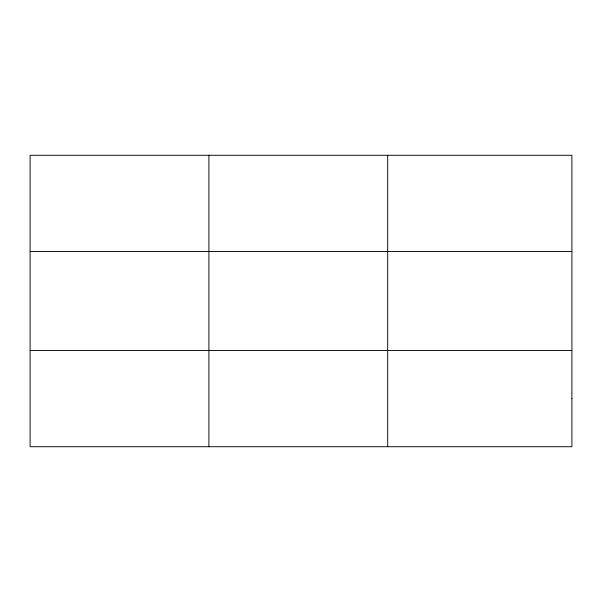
<?xml version="1.0" encoding="UTF-8"?>
<svg xmlns="http://www.w3.org/2000/svg" width="602" height="602" viewBox="0 0 602 602"><rect width="100%" height="100%" fill="white"/><g stroke="black" fill="none" stroke-linecap="round" stroke-linejoin="round"><path stroke-width="0.9" d="M208.894 155.286L208.894 446.714M387.688 155.286L387.688 446.714M30.1 251.455L571.9 251.455M30.1 350.545L571.9 350.545M571.9 398.629L571.9 446.714L30.1 446.714L30.1 155.286L571.9 155.286L571.9 398.629"/></g></svg>
